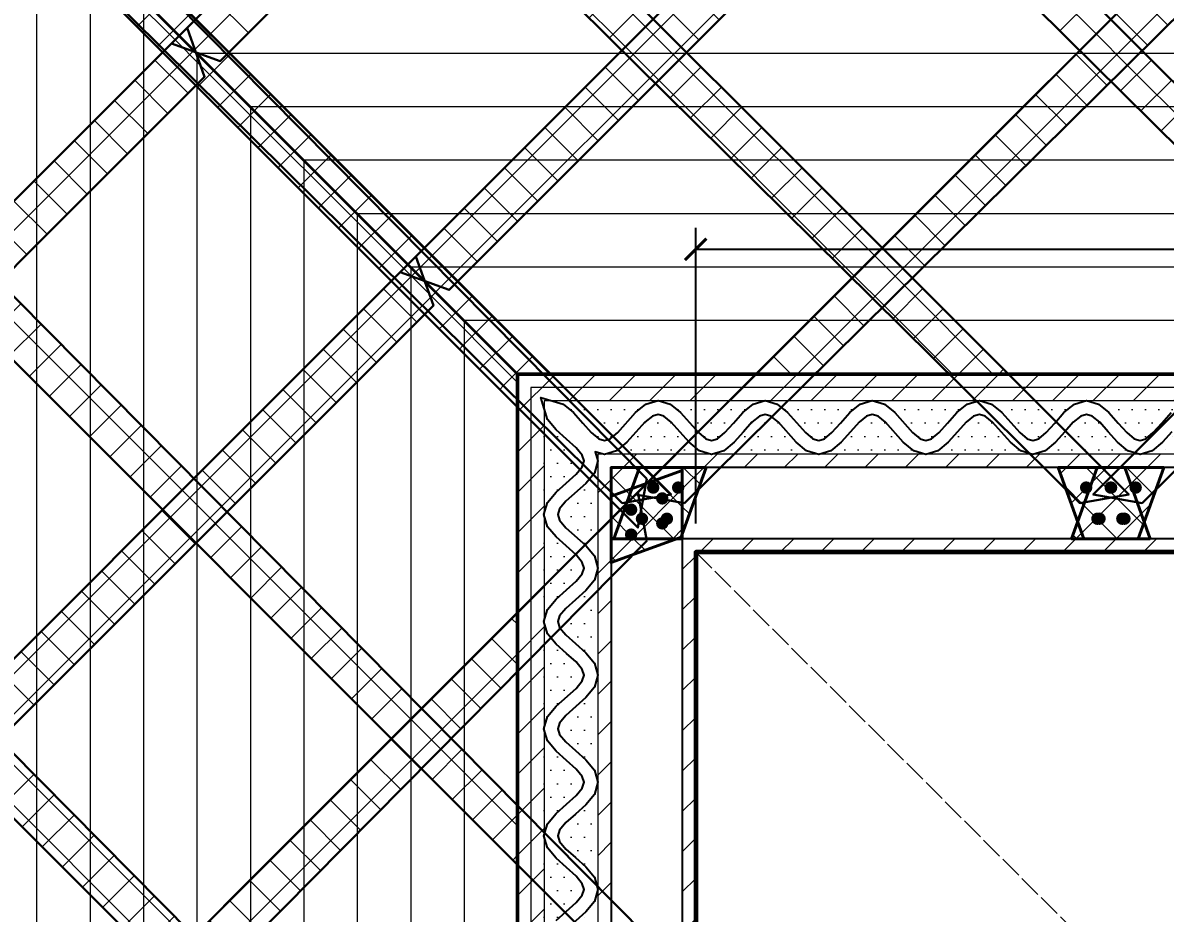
# Model space of a CAD drawing. Header units: millimetres. Extents: x -5750 to 7370, y -6735 to 6000.
# Drawn here: x -4089 to -882, y 1437 to 3936 of the extents above; entities that cross this region are included whole.
import ezdxf

# ---------------------------------------------------------------- set-up
doc = ezdxf.new("R2010")
doc.units = ezdxf.units.MM
doc.linetypes.add('DASHED', pattern=[1.524, 1.27, -0.254])
for name, color, linetype, lineweight in [('DIMS', 3, 'CONTINUOUS', 18), ('HATCH-CAST', 7, 'CONTINUOUS', 9), ('HATCH-INSULATION', 7, 'Continuous', 9), ('HATCH-PRINTED', 7, 'CONTINUOUS', 9), ('HIDDEN-AXIS', 8, 'DASHED', 18), ('LINES', 7, 'CONTINUOUS', 25), ('OUTLINE-CUT', 7, 'CONTINUOUS', 50), ('OUTLINE-FINE', 7, 'CONTINUOUS', 25), ('PRINTED-BEAD', 7, 'CONTINUOUS', 25)]:
    doc.layers.add(name, color=color, linetype=linetype, lineweight=lineweight)
doc.styles.get("Standard").update_dxf_attribs({"font": 'arial.ttf'})
doc.dimstyles.new('PYR-1-50', dxfattribs={"dimscale": 50, "dimtxt": 1.8, "dimasz": 1.2, "dimexe": 1.2, "dimexo": 0.8, "dimgap": 0.6, "dimtad": 1, "dimdec": 0, "dimtxsty": 'Standard', "dimblk": 'ARCHTICK', "dimcen": 2.5, "dimclrd": 3, "dimclre": 3, "dimclrt": 7, "dimazin": 3, "dimtfac": 1, "dimtmove": 0, "dimatfit": 3})

# ---------------------------------------------------------------- blocks, each defined once
blk = doc.blocks.new('_ARCHTICK')
at = {"color": 0, "linetype": 'BYBLOCK', "const_width": 0.15}
blk.add_lwpolyline([(-0.5, -0.5), (0.5, 0.5)], dxfattribs=at)

msp = doc.modelspace()

# ---------------------------------------------------------------- hatches: boundary and pattern name
at = {"layer": 'HATCH-CAST', "ltscale": 50}
h = msp.add_hatch(dxfattribs=at)
h.set_pattern_fill('ANSI37', scale=25.197)
h.paths.add_polyline_path([(5387.5, -5137.5), (-4887.5, -5137.5), (-4887.5, 5137.5), (5387.5, 5137.5)])
h.paths.add_polyline_path([(-4662.5, -1059.4), (-4662.5, -1509.4), (-4687.2, -1578), (-4662.5, -1602.7), (-4662.5, -2250.5), (-4687.2, -2275.2), (-4662.5, -2343.8), (-4662.5, -2793.8), (-4687.2, -2862.3), (-4662.5, -2887), (-4662.5, -3534.8), (-4687.2, -3559.5), (-4662.5, -3628.1), (-4662.5, -4078.1), (-4687.2, -4146.7), (-4662.5, -4171.4), (-4662.5, -4819.2), (-4687.2, -4843.9), (-4687.1, -4844.2), (-4731.1, -4887.8), (-4662.5, -4912.5), (-4637.8, -4981.1), (-4594.2, -4937.1), (-4593.9, -4937.2), (-4569.2, -4912.5), (-3921.4, -4912.5), (-3896.7, -4937.2), (-3828.1, -4912.5), (-3378.1, -4912.5), (-3309.5, -4937.2), (-3284.8, -4912.5), (-2637, -4912.5), (-2612.3, -4937.2), (-2543.8, -4912.5), (-2093.8, -4912.5), (-2025.2, -4937.2), (-2000.5, -4912.5), (-1352.7, -4912.5), (-1328, -4937.2), (-1259.4, -4912.5), (-809.4, -4912.5), (-740.8, -4937.2), (-716.1, -4912.5), (-68.3, -4912.5), (-43.6, -4937.2), (25, -4912.5), (475, -4912.5), (543.6, -4937.2), (568.3, -4912.5), (1216.1, -4912.5), (1240.8, -4937.2), (1309.4, -4912.5), (1759.4, -4912.5), (1828, -4937.2), (1852.7, -4912.5), (2500.5, -4912.5), (2525.2, -4937.2), (2593.8, -4912.5), (3043.8, -4912.5), (3112.3, -4937.2), (3137, -4912.5), (3784.8, -4912.5), (3809.5, -4937.2), (3878.1, -4912.5), (4328.1, -4912.5), (4396.7, -4937.2), (4421.4, -4912.5), (5069.2, -4912.5), (5093.9, -4937.2), (5094.2, -4937.1), (5137.8, -4981.1), (5162.5, -4912.5), (5231.1, -4887.8), (5187.1, -4844.2), (5187.2, -4843.9), (5162.5, -4819.2), (5162.5, -4171.4), (5187.2, -4146.7), (5162.5, -4078.1), (5162.5, -3628.1), (5187.2, -3559.5), (5162.5, -3534.8), (5162.5, -2887), (5187.2, -2862.3), (5162.5, -2793.8), (5162.5, -2343.8), (5187.2, -2275.2), (5162.5, -2250.5), (5162.5, -1602.7), (5187.2, -1578), (5162.5, -1509.4), (5162.5, -1059.4), (5187.2, -990.8), (5162.5, -966.1), (5162.5, -318.3), (5187.2, -293.6), (5162.5, -225), (5162.5, 225), (5187.2, 293.6), (5162.5, 318.3), (5162.5, 966.1), (5187.2, 990.8), (5162.5, 1059.4), (5162.5, 1509.4), (5187.2, 1578), (5162.5, 1602.7), (5162.5, 2250.5), (5187.2, 2275.2), (5162.5, 2343.8), (5162.5, 2793.8), (5187.2, 2862.3), (5162.5, 2887), (5162.5, 3534.8), (5187.2, 3559.5), (5162.5, 3628.1), (5162.5, 4078.1), (5187.2, 4146.7), (5162.5, 4171.4), (5162.5, 4819.2), (5187.2, 4843.9), (5187.1, 4844.2), (5231.1, 4887.8), (5162.5, 4912.5), (5137.8, 4981.1), (5094.2, 4937.1), (5093.9, 4937.2), (5069.2, 4912.5), (4421.4, 4912.5), (4396.7, 4937.2), (4328.1, 4912.5), (3878.1, 4912.5), (3809.5, 4937.2), (3784.8, 4912.5), (3137, 4912.5), (3112.3, 4937.2), (3043.8, 4912.5), (2593.8, 4912.5), (2525.2, 4937.2), (2500.5, 4912.5), (1852.7, 4912.5), (1828, 4937.2), (1759.4, 4912.5), (1309.4, 4912.5), (1240.8, 4937.2), (1216.1, 4912.5), (568.3, 4912.5), (543.6, 4937.2), (475, 4912.5), (25, 4912.5), (-43.6, 4937.2), (-68.3, 4912.5), (-716.1, 4912.5), (-740.8, 4937.2), (-809.4, 4912.5), (-1259.4, 4912.5), (-1328, 4937.2), (-1352.7, 4912.5), (-2000.5, 4912.5), (-2025.2, 4937.2), (-2093.8, 4912.5), (-2543.8, 4912.5), (-2612.3, 4937.2), (-2637, 4912.5), (-3284.8, 4912.5), (-3309.5, 4937.2), (-3378.1, 4912.5), (-3828.1, 4912.5), (-3896.7, 4937.2), (-3921.4, 4912.5), (-4569.2, 4912.5), (-4593.9, 4937.2), (-4594.2, 4937.1), (-4637.8, 4981.1), (-4662.5, 4912.5), (-4731.1, 4887.8), (-4687.1, 4844.2), (-4687.2, 4843.9), (-4662.5, 4819.2), (-4662.5, 4171.4), (-4687.2, 4146.7), (-4662.5, 4078.1), (-4662.5, 3628.1), (-4687.2, 3559.5), (-4662.5, 3534.8), (-4662.5, 2887), (-4687.2, 2862.3), (-4662.5, 2793.8), (-4662.5, 2343.8), (-4687.2, 2275.2), (-4662.5, 2250.5), (-4662.5, 1602.7), (-4687.2, 1578), (-4662.5, 1509.4), (-4662.5, 1059.4), (-4687.2, 990.8), (-4662.5, 966.1), (-4662.5, 318.3), (-4687.2, 293.6), (-4662.5, 225), (-4662.5, -225), (-4687.2, -293.6), (-4662.5, -318.3), (-4662.5, -966.1), (-4687.2, -990.8)])
h = msp.add_hatch(dxfattribs=at)
h.set_pattern_fill('ANSI37', scale=25.197)
h.paths.add_polyline_path([(-3603.1, 3853.1), (-3627.8, 3921.7), (-2612.3, 4937.2), (-2475.2, 4887.8), (-3534.5, 3828.4)])
h = msp.add_hatch(dxfattribs=at)
h.set_pattern_fill('ANSI37', scale=25.197)
h.paths.add_polyline_path([(-1190.8, 4887.8), (-2892.3, 3186.2), (-2960.9, 3210.9), (-2985.6, 3279.5), (-1328, 4937.2)])
h = msp.add_hatch(dxfattribs=at)
h.set_pattern_fill('ANSI37', scale=25.197)
h.paths.add_polyline_path([(93.6, 4887.8), (-1865, 2950), (-2030.8, 2950), (-43.6, 4937.2)])
h = msp.add_hatch(dxfattribs=at)
h.set_pattern_fill('ANSI37', scale=25.197)
h.paths.add_polyline_path([(-4152, 4495.3), (-3603.1, 3946.4), (-3627.8, 3921.7), (-3671.7, 3877.8), (-3690.9, 3858.6), (-4242.7, 4404.6), (-4220.6, 4426.7), (-4245.3, 4495.3), (-4176.7, 4470.6)])
h = msp.add_hatch(dxfattribs=at)
h.set_pattern_fill('ANSI37', scale=25.197)
h.paths.add_polyline_path([(-2958.3, 4404.6), (-2867.6, 4495.3), (-2318.8, 3946.4), (-2406.5, 3858.6)])
h = msp.add_hatch(dxfattribs=at)
h.set_pattern_fill('ANSI37', scale=25.197)
h.paths.add_polyline_path([(-1034.4, 3946.4), (-1122.1, 3858.6), (-1674, 4404.6), (-1583.3, 4495.3)])
h = msp.add_hatch(dxfattribs=at)
h.set_pattern_fill('ANSI37', scale=25.197)
h.paths.add_polyline_path([(-4245.3, 4402), (-4242.7, 4404.6), (-3690.9, 3858.6), (-3696.4, 3853.1)])
h = msp.add_hatch(dxfattribs=at)
h.set_pattern_fill('ANSI37', scale=25.197)
h.paths.add_polyline_path([(-3578.4, 3784.5), (-4637.8, 2725.2), (-4687.2, 2862.3), (-3627.8, 3921.7)])
h = msp.add_hatch(dxfattribs=at)
h.set_pattern_fill('ANSI37', scale=25.197)
h.paths.add_polyline_path([(-3045.3, 3219.9), (-3597.1, 3765.9), (-3578.4, 3784.5), (-3603.1, 3853.1), (-3534.5, 3828.4), (-3509.8, 3853.1), (-2960.9, 3304.2), (-2985.6, 3279.5), (-3029.5, 3235.6)])
h = msp.add_hatch(dxfattribs=at)
h.set_pattern_fill('ANSI37', scale=25.197)
h.paths.add_polyline_path([(-2312.7, 3765.9), (-2225.5, 3853.1), (-1676.6, 3304.2), (-1760.9, 3219.9)])
h = msp.add_hatch(dxfattribs=at)
h.set_pattern_fill('ANSI37', scale=25.197)
h.paths.add_polyline_path([(-392.2, 3304.2), (-476.5, 3219.9), (-1034.4, 3771.8), (-946.6, 3858.6)])
h = msp.add_hatch(dxfattribs=at)
h.set_pattern_fill('ANSI37', scale=25.197)
h.paths.add_polyline_path([(-3603.1, 3759.8), (-3597.1, 3765.9), (-3045.3, 3219.9), (-3054.2, 3210.9)])
h = msp.add_hatch(dxfattribs=at)
h.set_pattern_fill('ANSI37', scale=25.197)
h.paths.add_polyline_path([(-2936.2, 3142.3), (-4637.8, 1440.8), (-4687.2, 1578), (-2985.6, 3279.5)])
h = msp.add_hatch(dxfattribs=at)
h.set_pattern_fill('ANSI37', scale=25.197)
h.paths.add_polyline_path([(-3608.6, 2656.5), (-3696.4, 2568.8), (-4245.3, 3117.6), (-4154.6, 3208.3)])
h = msp.add_hatch(dxfattribs=at)
h.set_pattern_fill('ANSI37', scale=25.197)
h.paths.add_polyline_path([(-2936.2, 3142.3), (-2960.9, 3210.9), (-2892.3, 3186.2), (-2867.6, 3210.9), (-2606.7, 2950), (-2700, 2950), (-2700, 2878.3), (-2951.5, 3127.1)])
h = msp.add_hatch(dxfattribs=at)
h.set_pattern_fill('ANSI37', scale=25.197)
h.paths.add_polyline_path([(-1592.2, 3219.9), (-1322.3, 2950), (-1488.1, 2950), (-1676.6, 3136.4)])
h = msp.add_hatch(dxfattribs=at)
h.set_pattern_fill('ANSI37', scale=25.197)
h.paths.add_polyline_path([(-2951.5, 3127.1), (-2700, 2878.3), (-2700, 2856.7), (-2960.9, 3117.6)])
h = msp.add_hatch(dxfattribs=at)
h.set_pattern_fill('ANSI37', scale=25.197)
h.paths.add_polyline_path([(-2437.5, 2687.5), (-2237.5, 2687.5), (-2237.5, 2487.5), (-2437.5, 2487.5)])
h = msp.add_hatch(dxfattribs=at)
h.set_pattern_fill('ANSI37', scale=25.197)
h.paths.add_polyline_path([(-2237.5, 2687.5), (-2170.7, 2687.5), (-2237.5, 2502), (-2237.5, 2679.3)])
h = msp.add_hatch(dxfattribs=at)
h.set_pattern_fill('ANSI37', scale=25.197)
h.paths.add_polyline_path([(-1072.9, 2687.5), (-1127.7, 2535.4), (-1182.4, 2687.5)])
h = msp.add_hatch(dxfattribs=at)
h.set_pattern_fill('ANSI37', scale=25.197)
h.paths.add_polyline_path([(-886.3, 2687.5), (-958.3, 2487.5), (-1144.9, 2487.5), (-1072.9, 2687.5)])
h = msp.add_hatch(dxfattribs=at)
h.set_pattern_fill('ANSI37', scale=25.197)
h.paths.add_polyline_path([(-2969.9, 2010.9), (-3054.2, 1926.6), (-3603.1, 2475.5), (-3515.9, 2562.7)])
h = msp.add_hatch(dxfattribs=at)
h.set_pattern_fill('ANSI37', scale=25.197)
h.paths.add_polyline_path([(-923.8, 2487.5), (-958.3, 2487.5), (-941.1, 2535.4)])
h = msp.add_hatch(dxfattribs=at)
h.set_pattern_fill('ANSI37', scale=25.197)
h.paths.add_polyline_path([(-2252, 2487.5), (-2437.5, 2420.7), (-2437.5, 2487.5)])
h = msp.add_hatch(dxfattribs=at)
h.set_pattern_fill('ANSI37', scale=25.197)
h.paths.add_polyline_path([(-2700, 2115), (-4637.8, 156.4), (-4687.2, 293.6), (-2700, 2280.8)])
h = msp.add_hatch(dxfattribs=at)
h.set_pattern_fill('ANSI37', scale=25.197)
h.paths.add_polyline_path([(-3608.6, 1372.1), (-3696.4, 1284.4), (-4245.3, 1833.3), (-4154.6, 1924)])
h = msp.add_hatch(dxfattribs=at)
h.set_pattern_fill('ANSI37', scale=25.197)
h.paths.add_polyline_path([(-2886.4, 1926.6), (-2700, 1738.1), (-2700, 1572.3), (-2969.9, 1842.2)])
at = {"layer": 'HATCH-INSULATION', "ltscale": 50}
h = msp.add_hatch(dxfattribs=at)
h.set_pattern_fill('DOTS', scale=23.622)
h.paths.add_polyline_path([(-2308.4, 2875), (-2339.6, 2865.6), (-2368.7, 2841.7), (-2418.8, 2785.4), (-2439.9, 2768.2), (-2455.9, 2763.3), (-2472, 2768.2), (-2493, 2785.4), (-2517.1, 2812.5), (-2543.1, 2841.7), (-2572.2, 2865.6), (-2603.5, 2875)])
h = msp.add_hatch(dxfattribs=at)
h.set_pattern_fill('DOTS', scale=23.622)
h.paths.add_polyline_path([(-2007.7, 2875), (-2039, 2865.6), (-2068.1, 2841.7), (-2094.1, 2812.5), (-2118.2, 2785.4), (-2139.2, 2768.2), (-2155.3, 2763.3), (-2171.3, 2768.2), (-2192.3, 2785.4), (-2242.5, 2841.7), (-2271.5, 2865.6), (-2302.8, 2875)])
h = msp.add_hatch(dxfattribs=at)
h.set_pattern_fill('DOTS', scale=23.622)
h.paths.add_polyline_path([(-1707, 2875), (-1738.3, 2865.6), (-1767.4, 2841.7), (-1793.4, 2812.5), (-1817.5, 2785.4), (-1838.6, 2768.2), (-1854.6, 2763.3), (-1870.7, 2768.2), (-1891.7, 2785.4), (-1941.8, 2841.7), (-1970.9, 2865.6), (-2002.2, 2875)])
h = msp.add_hatch(dxfattribs=at)
h.set_pattern_fill('DOTS', scale=23.622)
h.paths.add_polyline_path([(-1406.4, 2875), (-1437.7, 2865.6), (-1466.8, 2841.7), (-1492.8, 2812.5), (-1516.9, 2785.4), (-1537.9, 2768.2), (-1553.9, 2763.3), (-1570, 2768.2), (-1591, 2785.4), (-1641.1, 2841.7), (-1670.2, 2865.6), (-1701.5, 2875)])
h = msp.add_hatch(dxfattribs=at)
h.set_pattern_fill('DOTS', scale=23.622)
h.paths.add_polyline_path([(-1105.7, 2875), (-1137, 2865.6), (-1166.1, 2841.7), (-1192.1, 2812.5), (-1216.2, 2785.4), (-1237.2, 2768.2), (-1253.3, 2763.3), (-1269.3, 2768.2), (-1290.4, 2785.4), (-1340.5, 2841.7), (-1369.6, 2865.6), (-1400.9, 2875)])
h = msp.add_hatch(dxfattribs=at)
h.set_pattern_fill('DOTS', scale=23.622)
h.paths.add_polyline_path([(-1039.8, 2841.7), (-1068.9, 2865.6), (-1100.2, 2875), (-805.1, 2875), (-836.4, 2865.6), (-865.4, 2841.7), (-891.5, 2812.5), (-915.6, 2785.4), (-936.6, 2768.2), (-952.6, 2763.3), (-968.7, 2768.2), (-989.7, 2785.4), (-1013.8, 2812.5)])
h = msp.add_hatch(dxfattribs=at)
h.set_pattern_fill('DOTS', scale=23.622)
h.paths.add_polyline_path([(-2625, 2853.5), (-2615.6, 2822.2), (-2591.7, 2793.1), (-2562.5, 2767.1), (-2535.4, 2743), (-2518.2, 2722), (-2513.3, 2705.9), (-2518.2, 2689.9), (-2535.4, 2668.8), (-2591.7, 2618.7), (-2615.6, 2589.6), (-2625, 2558.4)])
h = msp.add_hatch(dxfattribs=at)
h.set_pattern_fill('DOTS', scale=23.622)
h.paths.add_polyline_path([(-2342.7, 2814.6), (-2321.6, 2831.8), (-2305.6, 2836.7), (-2289.5, 2831.8), (-2268.5, 2814.6), (-2218.4, 2758.3), (-2189.3, 2734.4), (-2158, 2725), (-2453.2, 2725), (-2421.9, 2734.4), (-2392.8, 2758.3)])
h = msp.add_hatch(dxfattribs=at)
h.set_pattern_fill('DOTS', scale=23.622)
h.paths.add_polyline_path([(-2152.5, 2725), (-2121.2, 2734.4), (-2092.1, 2758.3), (-2066.1, 2787.5), (-2042, 2814.6), (-2021, 2831.8), (-2004.9, 2836.7), (-1988.9, 2831.8), (-1967.9, 2814.6), (-1917.7, 2758.3), (-1888.7, 2734.4), (-1857.4, 2725)])
h = msp.add_hatch(dxfattribs=at)
h.set_pattern_fill('DOTS', scale=23.622)
h.paths.add_polyline_path([(-1851.8, 2725), (-1820.6, 2734.4), (-1791.5, 2758.3), (-1765.4, 2787.5), (-1741.4, 2814.6), (-1720.3, 2831.8), (-1704.3, 2836.7), (-1688.2, 2831.8), (-1667.2, 2814.6), (-1617.1, 2758.3), (-1588, 2734.4), (-1556.7, 2725)])
h = msp.add_hatch(dxfattribs=at)
h.set_pattern_fill('DOTS', scale=23.622)
h.paths.add_polyline_path([(-1551.2, 2725), (-1519.9, 2734.4), (-1490.8, 2758.3), (-1464.8, 2787.5), (-1440.7, 2814.6), (-1419.7, 2831.8), (-1403.6, 2836.7), (-1387.6, 2831.8), (-1366.5, 2814.6), (-1316.4, 2758.3), (-1287.3, 2734.4), (-1256, 2725)])
h = msp.add_hatch(dxfattribs=at)
h.set_pattern_fill('DOTS', scale=23.622)
h.paths.add_polyline_path([(-1015.8, 2758.3), (-986.7, 2734.4), (-955.4, 2725), (-1250.5, 2725), (-1219.2, 2734.4), (-1190.1, 2758.3), (-1164.1, 2787.5), (-1140, 2814.6), (-1119, 2831.8), (-1103, 2836.7), (-1086.9, 2831.8), (-1065.9, 2814.6), (-1041.8, 2787.5)])
h = msp.add_hatch(dxfattribs=at)
h.set_pattern_fill('DOTS', scale=23.622)
h.paths.add_polyline_path([(-715.1, 2758.3), (-686, 2734.4), (-654.7, 2725), (-949.9, 2725), (-918.6, 2734.4), (-889.5, 2758.3), (-863.5, 2787.5), (-839.4, 2814.6), (-818.4, 2831.8), (-802.3, 2836.7), (-786.2, 2831.8), (-765.2, 2814.6), (-741.1, 2787.5)])
h = msp.add_hatch(dxfattribs=at)
h.set_pattern_fill('DOTS', scale=23.622)
h.paths.add_polyline_path([(-2475, 2725), (-2475, 2708.7), (-2482, 2732), (-2458.7, 2725)])
h = msp.add_hatch(dxfattribs=at)
h.set_pattern_fill('DOTS', scale=23.622)
h.paths.add_polyline_path([(-2564.6, 2518.5), (-2581.8, 2539.5), (-2586.7, 2555.6), (-2581.8, 2571.6), (-2564.6, 2592.7), (-2508.3, 2642.8), (-2484.4, 2671.9), (-2475, 2703.2), (-2475, 2408), (-2484.4, 2439.3), (-2508.3, 2468.4)])
h = msp.add_hatch(dxfattribs=at)
h.set_pattern_fill('DOTS', scale=23.622)
h.paths.add_polyline_path([(-2625, 2552.8), (-2615.6, 2521.5), (-2591.7, 2492.5), (-2535.4, 2442.3), (-2518.2, 2421.3), (-2513.3, 2405.3), (-2518.2, 2389.2), (-2535.4, 2368.2), (-2562.5, 2344.1), (-2591.7, 2318.1), (-2615.6, 2289), (-2625, 2257.7)])
h = msp.add_hatch(dxfattribs=at)
h.set_pattern_fill('DOTS', scale=23.622)
h.paths.add_polyline_path([(-2508.3, 2342.1), (-2484.4, 2371.2), (-2475, 2402.5), (-2475, 2107.4), (-2484.4, 2138.7), (-2508.3, 2167.7), (-2537.5, 2193.8), (-2564.6, 2217.9), (-2581.8, 2238.9), (-2586.7, 2254.9), (-2581.8, 2271), (-2564.6, 2292), (-2537.5, 2316.1)])
h = msp.add_hatch(dxfattribs=at)
h.set_pattern_fill('DOTS', scale=23.622)
h.paths.add_polyline_path([(-2625, 2252.2), (-2615.6, 2220.9), (-2591.7, 2191.8), (-2562.5, 2165.8), (-2535.4, 2141.7), (-2518.2, 2120.7), (-2513.3, 2104.6), (-2518.2, 2088.6), (-2535.4, 2067.5), (-2591.7, 2017.4), (-2615.6, 1988.3), (-2625, 1957)])
h = msp.add_hatch(dxfattribs=at)
h.set_pattern_fill('DOTS', scale=23.622)
h.paths.add_polyline_path([(-2475, 1806.7), (-2484.4, 1838), (-2508.3, 1867.1), (-2537.5, 1893.1), (-2564.6, 1917.2), (-2581.8, 1938.2), (-2586.7, 1954.3), (-2581.8, 1970.3), (-2564.6, 1991.4), (-2508.3, 2041.5), (-2484.4, 2070.6), (-2475, 2101.8)])
h = msp.add_hatch(dxfattribs=at)
h.set_pattern_fill('DOTS', scale=23.622)
h.paths.add_polyline_path([(-2591.7, 1716.8), (-2615.6, 1687.7), (-2625, 1656.4), (-2625, 1951.5), (-2615.6, 1920.2), (-2591.7, 1891.1), (-2562.5, 1865.1), (-2535.4, 1841), (-2518.2, 1820), (-2513.3, 1803.9), (-2518.2, 1787.9), (-2535.4, 1766.9), (-2562.5, 1742.8)])
h = msp.add_hatch(dxfattribs=at)
h.set_pattern_fill('DOTS', scale=23.622)
h.paths.add_polyline_path([(-2508.3, 1740.8), (-2484.4, 1769.9), (-2475, 1801.2), (-2475, 1506), (-2484.4, 1537.3), (-2508.3, 1566.4), (-2537.5, 1592.5), (-2564.6, 1616.5), (-2581.8, 1637.6), (-2586.7, 1653.6), (-2581.8, 1669.7), (-2564.6, 1690.7), (-2537.5, 1714.8)])
h = msp.add_hatch(dxfattribs=at)
h.set_pattern_fill('DOTS', scale=23.622)
h.paths.add_polyline_path([(-2625, 1650.9), (-2615.6, 1619.6), (-2591.7, 1590.5), (-2562.5, 1564.5), (-2535.4, 1540.4), (-2518.2, 1519.3), (-2513.3, 1503.3), (-2518.2, 1487.2), (-2535.4, 1466.2), (-2591.7, 1416.1), (-2615.6, 1387), (-2625, 1355.7)])
h = msp.add_hatch(dxfattribs=at)
h.set_pattern_fill('DOTS', scale=23.622)
h.paths.add_polyline_path([(-2475, 1205.4), (-2484.4, 1236.7), (-2508.3, 1265.8), (-2537.5, 1291.8), (-2564.6, 1315.9), (-2581.8, 1336.9), (-2586.7, 1353), (-2581.8, 1369), (-2564.6, 1390), (-2508.3, 1440.1), (-2484.4, 1469.2), (-2475, 1500.5)])
at = {"layer": 'HATCH-PRINTED', "ltscale": 50}
h = msp.add_hatch(dxfattribs=at)
h.set_pattern_fill('ANSI31', scale=25.197)
h.paths.add_polyline_path([(3200, 2950), (3200, -2950), (-2700, -2950), (-2700, 2950)])
h.paths.add_polyline_path([(3125, 1049.5), (3125.8, 1052.3), (3125, 1055.1), (3125, 1350.2), (3125.8, 1353), (3125, 1355.7), (3125, 1650.9), (3125.8, 1653.6), (3125, 1656.4), (3125, 1951.5), (3125.8, 1954.3), (3125, 1957), (3125, 2252.2), (3125.8, 2254.9), (3125, 2257.7), (3125, 2552.8), (3125.8, 2555.6), (3125, 2558.4), (3125, 2853.5), (3134.3, 2884.3), (3103.5, 2875), (2808.4, 2875), (2805.6, 2875.8), (2802.8, 2875), (2507.7, 2875), (2504.9, 2875.8), (2502.2, 2875), (2207, 2875), (2204.3, 2875.8), (2201.5, 2875), (1906.4, 2875), (1903.6, 2875.8), (1900.9, 2875), (1605.7, 2875), (1603, 2875.8), (1600.2, 2875), (1305.1, 2875), (1302.3, 2875.8), (1299.5, 2875), (1004.4, 2875), (1001.6, 2875.8), (998.9, 2875), (703.7, 2875), (701, 2875.8), (698.2, 2875), (403.1, 2875), (400.3, 2875.8), (397.6, 2875), (102.4, 2875), (99.7, 2875.8), (96.9, 2875), (-198.2, 2875), (-201, 2875.8), (-203.7, 2875), (-498.9, 2875), (-501.6, 2875.8), (-504.4, 2875), (-799.5, 2875), (-802.3, 2875.8), (-805.1, 2875), (-1100.2, 2875), (-1103, 2875.8), (-1105.7, 2875), (-1400.9, 2875), (-1403.6, 2875.8), (-1406.4, 2875), (-1701.5, 2875), (-1704.3, 2875.8), (-1707, 2875), (-2002.2, 2875), (-2004.9, 2875.8), (-2007.7, 2875), (-2302.8, 2875), (-2305.6, 2875.8), (-2308.4, 2875), (-2603.5, 2875), (-2634.3, 2884.3), (-2625, 2853.5), (-2625, 2558.4), (-2625.8, 2555.6), (-2625, 2552.8), (-2625, 2257.7), (-2625.8, 2254.9), (-2625, 2252.2), (-2625, 1957), (-2625.8, 1954.3), (-2625, 1951.5), (-2625, 1656.4), (-2625.8, 1653.6), (-2625, 1650.9), (-2625, 1355.7), (-2625.8, 1353), (-2625, 1350.2), (-2625, 1055.1), (-2625.8, 1052.3), (-2625, 1049.5), (-2625, 754.4), (-2625.8, 751.6), (-2625, 748.9), (-2625, 453.7), (-2625.8, 451), (-2625, 448.2), (-2625, 153.1), (-2625.8, 150.3), (-2625, 147.6), (-2625, -147.6), (-2625.8, -150.3), (-2625, -153.1), (-2625, -448.2), (-2625.8, -451), (-2625, -453.7), (-2625, -748.9), (-2625.8, -751.6), (-2625, -754.4), (-2625, -1049.5), (-2625.8, -1052.3), (-2625, -1055.1), (-2625, -1350.2), (-2625.8, -1353), (-2625, -1355.7), (-2625, -1650.9), (-2625.8, -1653.6), (-2625, -1656.4), (-2625, -1951.5), (-2625.8, -1954.3), (-2625, -1957), (-2625, -2252.2), (-2625.8, -2254.9), (-2625, -2257.7), (-2625, -2552.8), (-2625.8, -2555.6), (-2625, -2558.4), (-2625, -2853.5), (-2634.3, -2884.3), (-2603.5, -2875), (-2308.4, -2875), (-2305.6, -2875.8), (-2302.8, -2875), (-2007.7, -2875), (-2004.9, -2875.8), (-2002.2, -2875), (-1707, -2875), (-1704.3, -2875.8), (-1701.5, -2875), (-1406.4, -2875), (-1403.6, -2875.8), (-1400.9, -2875), (-1105.7, -2875), (-1103, -2875.8), (-1100.2, -2875), (-805.1, -2875), (-802.3, -2875.8), (-799.5, -2875), (-504.4, -2875), (-501.6, -2875.8), (-498.9, -2875), (-203.7, -2875), (-201, -2875.8), (-198.2, -2875), (96.9, -2875), (99.7, -2875.8), (102.4, -2875), (397.6, -2875), (400.3, -2875.8), (403.1, -2875), (698.2, -2875), (701, -2875.8), (703.7, -2875), (998.9, -2875), (1001.6, -2875.8), (1004.4, -2875), (1299.5, -2875), (1302.3, -2875.8), (1305.1, -2875), (1600.2, -2875), (1603, -2875.8), (1605.7, -2875), (1900.9, -2875), (1903.6, -2875.8), (1906.4, -2875), (2201.5, -2875), (2204.3, -2875.8), (2207, -2875), (2502.2, -2875), (2504.9, -2875.8), (2507.7, -2875), (2802.8, -2875), (2805.6, -2875.8), (2808.4, -2875), (3103.5, -2875), (3134.3, -2884.3), (3125, -2853.5), (3125, -2558.4), (3125.8, -2555.6), (3125, -2552.8), (3125, -2257.7), (3125.8, -2254.9), (3125, -2252.2), (3125, -1957), (3125.8, -1954.3), (3125, -1951.5), (3125, -1656.4), (3125.8, -1653.6), (3125, -1650.9), (3125, -1355.7), (3125.8, -1353), (3125, -1350.2), (3125, -1055.1), (3125.8, -1052.3), (3125, -1049.5), (3125, -754.4), (3125.8, -751.6), (3125, -748.9), (3125, -453.7), (3125.8, -451), (3125, -448.2), (3125, -153.1), (3125.8, -150.3), (3125, -147.6), (3125, 147.6), (3125.8, 150.3), (3125, 153.1), (3125, 448.2), (3125.8, 451), (3125, 453.7), (3125, 748.9), (3125.8, 751.6), (3125, 754.4)])
h = msp.add_hatch(dxfattribs=at)
h.set_pattern_fill('ANSI31', scale=25.197)
h.paths.add_polyline_path([(-649.2, -2725), (-652, -2724.2), (-654.7, -2725), (-949.9, -2725), (-952.6, -2724.2), (-955.4, -2725), (-1250.5, -2725), (-1253.3, -2724.2), (-1256, -2725), (-1551.2, -2725), (-1553.9, -2724.2), (-1556.7, -2725), (-1851.8, -2725), (-1854.6, -2724.2), (-1857.4, -2725), (-2152.5, -2725), (-2155.3, -2724.2), (-2158, -2725), (-2453.2, -2725), (-2455.9, -2724.2), (-2458.7, -2725), (-2475, -2725), (-2475, -2708.7), (-2474.2, -2705.9), (-2475, -2703.2), (-2475, -2408), (-2474.2, -2405.3), (-2475, -2402.5), (-2475, -2107.4), (-2474.2, -2104.6), (-2475, -2101.8), (-2475, -1806.7), (-2474.2, -1803.9), (-2475, -1801.2), (-2475, -1506), (-2474.2, -1503.3), (-2475, -1500.5), (-2475, -1205.4), (-2474.2, -1202.6), (-2475, -1199.9), (-2475, -904.7), (-2474.2, -902), (-2475, -899.2), (-2475, -604.1), (-2474.2, -601.3), (-2475, -598.6), (-2475, -303.4), (-2474.2, -300.7), (-2475, -297.9), (-2475, -2.8), (-2474.2, 0), (-2475, 2.8), (-2475, 297.9), (-2474.2, 300.7), (-2475, 303.4), (-2475, 598.6), (-2474.2, 601.3), (-2475, 604.1), (-2475, 899.2), (-2474.2, 902), (-2475, 904.7), (-2475, 1199.9), (-2474.2, 1202.6), (-2475, 1205.4), (-2475, 1500.5), (-2474.2, 1503.3), (-2475, 1506), (-2475, 1801.2), (-2474.2, 1803.9), (-2475, 1806.7), (-2475, 2101.8), (-2474.2, 2104.6), (-2475, 2107.4), (-2475, 2402.5), (-2474.2, 2405.3), (-2475, 2408), (-2475, 2703.2), (-2474.2, 2705.9), (-2475, 2708.7), (-2475, 2725), (-2458.7, 2725), (-2455.9, 2724.2), (-2453.2, 2725), (-2158, 2725), (-2155.3, 2724.2), (-2152.5, 2725), (-1857.4, 2725), (-1854.6, 2724.2), (-1851.8, 2725), (-1556.7, 2725), (-1553.9, 2724.2), (-1551.2, 2725), (-1256, 2725), (-1253.3, 2724.2), (-1250.5, 2725), (-955.4, 2725), (-952.6, 2724.2), (-949.9, 2725), (-654.7, 2725), (-652, 2724.2), (-649.2, 2725), (-354.1, 2725), (-351.3, 2724.2), (-348.6, 2725), (-53.4, 2725), (-50.7, 2724.2), (-47.9, 2725), (247.2, 2725), (250, 2724.2), (252.8, 2725), (547.9, 2725), (550.7, 2724.2), (553.4, 2725), (848.6, 2725), (851.3, 2724.2), (854.1, 2725), (1149.2, 2725), (1152, 2724.2), (1154.7, 2725), (1449.9, 2725), (1452.6, 2724.2), (1455.4, 2725), (1750.5, 2725), (1753.3, 2724.2), (1756, 2725), (2051.2, 2725), (2053.9, 2724.2), (2056.7, 2725), (2351.8, 2725), (2354.6, 2724.2), (2357.4, 2725), (2652.5, 2725), (2655.3, 2724.2), (2658, 2725), (2953.2, 2725), (2955.9, 2724.2), (2958.7, 2725), (2975, 2725), (2975, 2708.7), (2974.2, 2705.9), (2975, 2703.2), (2975, 2408), (2974.2, 2405.3), (2975, 2402.5), (2975, 2107.4), (2974.2, 2104.6), (2975, 2101.8), (2975, 1806.7), (2974.2, 1803.9), (2975, 1801.2), (2975, 1506), (2974.2, 1503.3), (2975, 1500.5), (2975, 1205.4), (2974.2, 1202.6), (2975, 1199.9), (2975, 904.7), (2974.2, 902), (2975, 899.2), (2975, 604.1), (2974.2, 601.3), (2975, 598.6), (2975, 303.4), (2974.2, 300.7), (2975, 297.9), (2975, 2.8), (2974.2, 0), (2975, -2.8), (2975, -297.9), (2974.2, -300.7), (2975, -303.4), (2975, -598.6), (2974.2, -601.3), (2975, -604.1), (2975, -899.2), (2974.2, -902), (2975, -904.7), (2975, -1199.9), (2974.2, -1202.6), (2975, -1205.4), (2975, -1500.5), (2974.2, -1503.3), (2975, -1506), (2975, -1801.2), (2974.2, -1803.9), (2975, -1806.7), (2975, -2101.8), (2974.2, -2104.6), (2975, -2107.4), (2975, -2402.5), (2974.2, -2405.3), (2975, -2408), (2975, -2703.2), (2974.2, -2705.9), (2975, -2708.7), (2975, -2725), (2958.7, -2725), (2955.9, -2724.2), (2953.2, -2725), (2658, -2725), (2655.3, -2724.2), (2652.5, -2725), (2357.4, -2725), (2354.6, -2724.2), (2351.8, -2725), (2056.7, -2725), (2053.9, -2724.2), (2051.2, -2725), (1756, -2725), (1753.3, -2724.2), (1750.5, -2725), (1455.4, -2725), (1452.6, -2724.2), (1449.9, -2725), (1154.7, -2725), (1152, -2724.2), (1149.2, -2725), (854.1, -2725), (851.3, -2724.2), (848.6, -2725), (553.4, -2725), (550.7, -2724.2), (547.9, -2725), (252.8, -2725), (250, -2724.2), (247.2, -2725), (-47.9, -2725), (-50.7, -2724.2), (-53.4, -2725), (-348.6, -2725), (-351.3, -2724.2), (-354.1, -2725)])
h.paths.add_polyline_path([(288.5, 2687.5), (211.5, 2687.5), (102, 2687.5), (-886.3, 2687.5), (-995.8, 2687.5), (-1072.9, 2687.5), (-1182.4, 2687.5), (-2170.7, 2687.5), (-2237.5, 2687.5), (-2357.3, 2687.5), (-2437.5, 2687.5), (-2437.5, 2607.3), (-2437.5, 2487.5), (-2437.5, 2420.7), (-2437.5, 1432.4), (-2437.5, 1322.9), (-2437.5, 1245.8), (-2437.5, 1136.3), (-2437.5, 148), (-2437.5, 38.5), (-2437.5, -38.5), (-2437.5, -148), (-2437.5, -1136.3), (-2437.5, -1245.8), (-2437.5, -1322.9), (-2437.5, -1432.4), (-2437.5, -2420.7), (-2437.5, -2487.5), (-2437.5, -2607.3), (-2437.5, -2687.5), (-2357.3, -2687.5), (-2237.5, -2687.5), (-2170.7, -2687.5), (-1182.4, -2687.5), (-1072.9, -2687.5), (-995.8, -2687.5), (-886.3, -2687.5), (102, -2687.5), (211.5, -2687.5), (288.5, -2687.5), (398, -2687.5), (1386.3, -2687.5), (1495.8, -2687.5), (1572.9, -2687.5), (1682.4, -2687.5), (2670.7, -2687.5), (2737.5, -2687.5), (2857.3, -2687.5), (2937.5, -2687.5), (2937.5, -2607.3), (2937.5, -2487.5), (2937.5, -2420.7), (2937.5, -1432.4), (2937.5, -1322.9), (2937.5, -1245.8), (2937.5, -1136.3), (2937.5, -148), (2937.5, -38.5), (2937.5, 38.5), (2937.5, 148), (2937.5, 1136.3), (2937.5, 1245.8), (2937.5, 1322.9), (2937.5, 1432.4), (2937.5, 2420.7), (2937.5, 2487.5), (2937.5, 2607.3), (2937.5, 2687.5), (2857.3, 2687.5), (2737.5, 2687.5), (2670.7, 2687.5), (1682.4, 2687.5), (1572.9, 2687.5), (1495.8, 2687.5), (1386.3, 2687.5), (398, 2687.5)])
h = msp.add_hatch(dxfattribs=at)
h.set_pattern_fill('ANSI31', scale=25.197)
h.paths.add_polyline_path([(-923.8, -2487.5), (-958.3, -2487.5), (-1110.4, -2487.5), (-1144.9, -2487.5), (-2237.5, -2487.5), (-2237.5, -1394.9), (-2237.5, -1360.4), (-2237.5, -1208.3), (-2237.5, -1173.8), (-2237.5, -110.5), (-2237.5, -76), (-2237.5, 76), (-2237.5, 110.5), (-2237.5, 1173.8), (-2237.5, 1208.3), (-2237.5, 1360.4), (-2237.5, 1394.9), (-2237.5, 2487.5), (-1144.9, 2487.5), (-1110.4, 2487.5), (-958.3, 2487.5), (-923.8, 2487.5), (139.5, 2487.5), (174, 2487.5), (326, 2487.5), (360.5, 2487.5), (1423.8, 2487.5), (1458.3, 2487.5), (1610.4, 2487.5), (1644.9, 2487.5), (2737.5, 2487.5), (2737.5, 1394.9), (2737.5, 1360.4), (2737.5, 1208.3), (2737.5, 1173.8), (2737.5, 110.5), (2737.5, 76), (2737.5, -76), (2737.5, -110.5), (2737.5, -1173.8), (2737.5, -1208.3), (2737.5, -1360.4), (2737.5, -1394.9), (2737.5, -2487.5), (1644.9, -2487.5), (1610.4, -2487.5), (1458.3, -2487.5), (1423.8, -2487.5), (360.5, -2487.5), (326, -2487.5), (174, -2487.5), (139.5, -2487.5)])
h.paths.add_polyline_path([(2700, 2450), (-2200, 2450), (-2200, -2450), (2700, -2450)])
at = {"layer": 'LINES', "ltscale": 50}
h = msp.add_hatch(color=7, dxfattribs=at)
h.dxf.hatch_style = 1
edge = h.paths.add_edge_path()
edge.add_arc((-2319.2, 2631.2), 17.5, 0, 360)
h = msp.add_hatch(color=7, dxfattribs=at)
h.dxf.hatch_style = 1
edge = h.paths.add_edge_path()
edge.add_arc((-2249.2, 2631.2), 17.5, 0, 360)
h = msp.add_hatch(color=7, dxfattribs=at)
h.dxf.hatch_style = 1
edge = h.paths.add_edge_path()
edge.add_arc((-1103.9, 2631.2), 17.5, 0, 360)
h = msp.add_hatch(color=7, dxfattribs=at)
h.dxf.hatch_style = 1
edge = h.paths.add_edge_path()
edge.add_arc((-1034.9, 2631.2), 17.5, 0, 360)
h = msp.add_hatch(color=7, dxfattribs=at)
h.dxf.hatch_style = 1
edge = h.paths.add_edge_path()
edge.add_arc((-1033.9, 2631.2), 17.5, 0, 360)
h = msp.add_hatch(color=7, dxfattribs=at)
h.dxf.hatch_style = 1
edge = h.paths.add_edge_path()
edge.add_arc((-964.9, 2631.2), 17.5, 0, 360)
h = msp.add_hatch(color=7, dxfattribs=at)
h.dxf.hatch_style = 1
edge = h.paths.add_edge_path()
edge.add_arc((-2293.8, 2600.8), 17.5, 0, 360)
h = msp.add_hatch(color=7, dxfattribs=at)
h.dxf.hatch_style = 1
edge = h.paths.add_edge_path()
edge.add_arc((-2381.2, 2569.2), 17.5, 0, 360)
h = msp.add_hatch(color=7, dxfattribs=at)
h.dxf.hatch_style = 1
edge = h.paths.add_edge_path()
edge.add_arc((-2350.8, 2543.8), 17.5, 0, 360)
h = msp.add_hatch(color=7, dxfattribs=at)
h.dxf.hatch_style = 1
edge = h.paths.add_edge_path()
edge.add_arc((-2293.8, 2530.8), 17.5, 0, 360)
h = msp.add_hatch(color=7, dxfattribs=at)
h.dxf.hatch_style = 1
edge = h.paths.add_edge_path()
edge.add_arc((-2280.8, 2543.8), 17.5, 0, 360)
h = msp.add_hatch(color=7, dxfattribs=at)
h.dxf.hatch_style = 1
edge = h.paths.add_edge_path()
edge.add_arc((-1072.4, 2543.8), 17.5, 0, 360)
h = msp.add_hatch(color=7, dxfattribs=at)
h.dxf.hatch_style = 1
edge = h.paths.add_edge_path()
edge.add_arc((-1066.4, 2543.8), 17.5, 0, 360)
h = msp.add_hatch(color=7, dxfattribs=at)
h.dxf.hatch_style = 1
edge = h.paths.add_edge_path()
edge.add_arc((-1002.4, 2543.8), 17.5, 0, 360)
h = msp.add_hatch(color=7, dxfattribs=at)
h.dxf.hatch_style = 1
edge = h.paths.add_edge_path()
edge.add_arc((-996.4, 2543.8), 17.5, 0, 360)
h = msp.add_hatch(color=7, dxfattribs=at)
h.dxf.hatch_style = 1
edge = h.paths.add_edge_path()
edge.add_arc((-2381.2, 2499.2), 17.5, 0, 360)

# ---------------------------------------------------------------- linework, layer by layer
at = {"layer": 'HIDDEN-AXIS', "linetype": 'DASHED', "lineweight": 20, "ltscale": 50}
msp.add_lwpolyline([(-2200, 2450), (-250, 500)], dxfattribs=at)
at = {"layer": 'LINES', "lineweight": 35, "ltscale": 50}
msp.add_lwpolyline([(-5250, 5500), (-2700, 2950)], dxfattribs=at)
at = {"layer": 'OUTLINE-CUT', "lineweight": 50, "ltscale": 50}
msp.add_lwpolyline([(-2700, -2950), (3200, -2950), (3200, 2950), (-2700, 2950)], close=True, dxfattribs=at)
at = {"layer": 'OUTLINE-CUT', "lineweight": 40, "ltscale": 50}
for points in [[(-2237.5, 2487.5), (-2437.5, 2487.5), (-2437.5, 2687.5), (-2237.5, 2687.5)], [(-2237.5, 2679.3), (-2437.5, 2607.3), (-2437.5, 2420.7), (-2237.5, 2492.7)], [(-2242.7, 2487.5), (-2170.7, 2687.5), (-2357.3, 2687.5), (-2429.3, 2487.5)], [(-923.8, 2487.5), (-995.8, 2687.5), (-1182.4, 2687.5), (-1110.4, 2487.5)], [(-958.3, 2487.5), (-886.3, 2687.5), (-1072.9, 2687.5), (-1144.9, 2487.5)]]:
    msp.add_lwpolyline(points, close=True, dxfattribs=at)
at = {"layer": 'OUTLINE-CUT', "lineweight": 60, "ltscale": 50}
msp.add_lwpolyline([(-2200, -2450), (2700, -2450), (2700, 2450), (-2200, 2450)], close=True, dxfattribs=at)
at = {"layer": 'OUTLINE-FINE', "lineweight": 30, "ltscale": 50}
for points in [[(-4637.8, 4981.1), (-2337.5, 2656.1), (-2362.2, 2518.9), (-4687.2, 4843.9)], [(-4593.9, 4937.2), (-2268.9, 2612.2), (-2406.1, 2587.5), (-4731.1, 4887.8)], [(-2475.2, 4887.8), (-3534.5, 3828.4), (-3671.7, 3877.8), (-2612.3, 4937.2)], [(-3309.5, 4937.2), (-984.5, 2612.2), (-1121.7, 2587.5), (-3446.7, 4887.8)], [(-1190.8, 4887.8), (-2892.3, 3186.2), (-3029.5, 3235.6), (-1328, 4937.2)], [(93.6, 4887.8), (-2231.4, 2587.5), (-2368.6, 2612.2), (-43.6, 4937.2)], [(-2025.2, 4937.2), (299.8, 2612.2), (162.7, 2587.5), (-2162.3, 4887.8)], [(1378, 4887.8), (-947, 2587.5), (-1084.2, 2612.2), (1240.8, 4937.2)], [(-4687.2, 2862.3), (-3627.8, 3921.7), (-3578.4, 3784.5), (-4637.8, 2725.2)], [(-4637.8, 3696.7), (-2337.5, 1371.7), (-2362.2, 1234.5), (-4687.2, 3559.5)], [(-4687.2, 1578), (-2985.6, 3279.5), (-2936.2, 3142.3), (-4637.8, 1440.8)], [(-4687.2, 293.6), (-2362.2, 2618.6), (-2337.5, 2481.4), (-4637.8, 156.4)], [(-4637.8, 2412.3), (-2337.5, 87.3), (-2362.2, -49.8), (-4687.2, 2275.2)]]:
    msp.add_lwpolyline(points, close=True, dxfattribs=at)
at = {"layer": 'OUTLINE-FINE', "lineweight": 0, "ltscale": 50}
for points in [[(-4050, -4300), (4550, -4300), (4550, 4300), (-4050, 4300)], [(-3900, -4150), (4400, -4150), (4400, 4150), (-3900, 4150)], [(-3750, -4000), (4250, -4000), (4250, 4000), (-3750, 4000)], [(-3600, -3850), (4100, -3850), (4100, 3850), (-3600, 3850)], [(-3450, -3700), (3950, -3700), (3950, 3700), (-3450, 3700)], [(-3300, -3550), (3800, -3550), (3800, 3550), (-3300, 3550)], [(-3150, -3400), (3650, -3400), (3650, 3400), (-3150, 3400)], [(-3000, -3250), (3500, -3250), (3500, 3250), (-3000, 3250)], [(-2850, -3100), (3350, -3100), (3350, 3100), (-2850, 3100)]]:
    msp.add_lwpolyline(points, close=True, dxfattribs=at)
at = {"layer": 'OUTLINE-FINE', "lineweight": 9, "ltscale": 50}
msp.add_lwpolyline([(-2662.5, -2912.5), (3162.5, -2912.5), (3162.5, 2912.5), (-2662.5, 2912.5)], close=True, dxfattribs=at)
at = {"layer": 'OUTLINE-FINE', "lineweight": 20, "ltscale": 50}
for points in [[(-2625, -2875), (3125, -2875), (3125, 2875), (-2625, 2875)], [(-2475, -2725), (2975, -2725), (2975, 2725), (-2475, 2725)]]:
    msp.add_lwpolyline(points, close=True, dxfattribs=at)
at = {"layer": 'OUTLINE-FINE', "lineweight": 25, "ltscale": 50}
for points in [[(-2437.5, -2687.5), (2937.5, -2687.5), (2937.5, 2687.5), (-2437.5, 2687.5)], [(-2237.5, -2487.5), (2737.5, -2487.5), (2737.5, 2487.5), (-2237.5, 2487.5)]]:
    msp.add_lwpolyline(points, close=True, dxfattribs=at)
at = {"layer": 'PRINTED-BEAD', "lineweight": 25, "ltscale": 50}
for points in [[(-2591.7, 1416.1), (-2535.4, 1466.2), (-2518.2, 1487.2), (-2513.3, 1503.3), (-2518.2, 1519.3), (-2535.4, 1540.4), (-2562.5, 1564.5), (-2591.7, 1590.5), (-2615.6, 1619.6), (-2625.8, 1653.6), (-2615.6, 1687.7), (-2591.7, 1716.8), (-2562.5, 1742.8), (-2535.4, 1766.9), (-2518.2, 1787.9), (-2513.3, 1803.9), (-2518.2, 1820), (-2535.4, 1841), (-2562.5, 1865.1), (-2591.7, 1891.1), (-2615.6, 1920.2), (-2625.8, 1954.3), (-2615.6, 1988.3), (-2591.7, 2017.4), (-2535.4, 2067.5), (-2518.2, 2088.6), (-2513.3, 2104.6), (-2518.2, 2120.7), (-2535.4, 2141.7), (-2562.5, 2165.8), (-2591.7, 2191.8), (-2615.6, 2220.9), (-2625.8, 2254.9), (-2615.6, 2289), (-2591.7, 2318.1), (-2562.5, 2344.1), (-2535.4, 2368.2), (-2518.2, 2389.2), (-2513.3, 2405.3), (-2518.2, 2421.3), (-2535.4, 2442.3), (-2591.7, 2492.5), (-2615.6, 2521.5), (-2625.8, 2555.6), (-2615.6, 2589.6), (-2591.7, 2618.7), (-2535.4, 2668.8), (-2518.2, 2689.9), (-2513.3, 2705.9), (-2518.2, 2722), (-2535.4, 2743), (-2562.5, 2767.1), (-2591.7, 2793.1), (-2615.6, 2822.2), (-2634.3, 2884.3), (-2572.2, 2865.6), (-2543.1, 2841.7), (-2517.1, 2812.5), (-2493, 2785.4), (-2472, 2768.2), (-2455.9, 2763.3), (-2439.9, 2768.2), (-2418.8, 2785.4), (-2368.7, 2841.7), (-2339.6, 2865.6), (-2305.6, 2875.8), (-2271.5, 2865.6), (-2242.5, 2841.7), (-2192.3, 2785.4), (-2171.3, 2768.2), (-2155.3, 2763.3), (-2139.2, 2768.2), (-2118.2, 2785.4), (-2094.1, 2812.5), (-2068.1, 2841.7), (-2039, 2865.6), (-2004.9, 2875.8), (-1970.9, 2865.6), (-1941.8, 2841.7), (-1891.7, 2785.4), (-1870.7, 2768.2), (-1854.6, 2763.3), (-1838.6, 2768.2), (-1817.5, 2785.4), (-1793.4, 2812.5), (-1767.4, 2841.7), (-1738.3, 2865.6), (-1704.3, 2875.8), (-1670.2, 2865.6), (-1641.1, 2841.7), (-1591, 2785.4), (-1570, 2768.2), (-1553.9, 2763.3), (-1537.9, 2768.2), (-1516.9, 2785.4), (-1492.8, 2812.5), (-1466.8, 2841.7), (-1437.7, 2865.6), (-1403.6, 2875.8), (-1369.6, 2865.6), (-1340.5, 2841.7), (-1290.4, 2785.4), (-1269.3, 2768.2), (-1253.3, 2763.3), (-1237.2, 2768.2), (-1216.2, 2785.4), (-1192.1, 2812.5), (-1166.1, 2841.7), (-1137, 2865.6), (-1103, 2875.8), (-1068.9, 2865.6), (-1039.8, 2841.7), (-1013.8, 2812.5), (-989.7, 2785.4), (-968.7, 2768.2), (-952.6, 2763.3), (-936.6, 2768.2), (-915.6, 2785.4), (-891.5, 2812.5), (-865.4, 2841.7)], [(-863.5, 2787.5), (-889.5, 2758.3), (-918.6, 2734.4), (-952.6, 2724.2), (-986.7, 2734.4), (-1015.8, 2758.3), (-1041.8, 2787.5), (-1065.9, 2814.6), (-1086.9, 2831.8), (-1103, 2836.7), (-1119, 2831.8), (-1140, 2814.6), (-1164.1, 2787.5), (-1190.1, 2758.3), (-1219.2, 2734.4), (-1253.3, 2724.2), (-1287.3, 2734.4), (-1316.4, 2758.3), (-1366.5, 2814.6), (-1387.6, 2831.8), (-1403.6, 2836.7), (-1419.7, 2831.8), (-1440.7, 2814.6), (-1464.8, 2787.5), (-1490.8, 2758.3), (-1519.9, 2734.4), (-1553.9, 2724.2), (-1588, 2734.4), (-1617.1, 2758.3), (-1667.2, 2814.6), (-1688.2, 2831.8), (-1704.3, 2836.7), (-1720.3, 2831.8), (-1741.4, 2814.6), (-1765.4, 2787.5), (-1791.5, 2758.3), (-1820.6, 2734.4), (-1854.6, 2724.2), (-1888.7, 2734.4), (-1917.7, 2758.3), (-1967.9, 2814.6), (-1988.9, 2831.8), (-2004.9, 2836.7), (-2021, 2831.8), (-2042, 2814.6), (-2066.1, 2787.5), (-2092.1, 2758.3), (-2121.2, 2734.4), (-2155.3, 2724.2), (-2189.3, 2734.4), (-2218.4, 2758.3), (-2268.5, 2814.6), (-2289.5, 2831.8), (-2305.6, 2836.7), (-2321.6, 2831.8), (-2342.7, 2814.6), (-2392.8, 2758.3), (-2421.9, 2734.4), (-2455.9, 2724.2), (-2482, 2732), (-2474.2, 2705.9), (-2484.4, 2671.9), (-2508.3, 2642.8), (-2564.6, 2592.7), (-2581.8, 2571.6), (-2586.7, 2555.6), (-2581.8, 2539.5), (-2564.6, 2518.5), (-2508.3, 2468.4), (-2484.4, 2439.3), (-2474.2, 2405.3), (-2484.4, 2371.2), (-2508.3, 2342.1), (-2537.5, 2316.1), (-2564.6, 2292), (-2581.8, 2271), (-2586.7, 2254.9), (-2581.8, 2238.9), (-2564.6, 2217.9), (-2537.5, 2193.8), (-2508.3, 2167.7), (-2484.4, 2138.7), (-2474.2, 2104.6), (-2484.4, 2070.6), (-2508.3, 2041.5), (-2564.6, 1991.4), (-2581.8, 1970.3), (-2586.7, 1954.3), (-2581.8, 1938.2), (-2564.6, 1917.2), (-2537.5, 1893.1), (-2508.3, 1867.1), (-2484.4, 1838), (-2474.2, 1803.9), (-2484.4, 1769.9), (-2508.3, 1740.8), (-2537.5, 1714.8), (-2564.6, 1690.7), (-2581.8, 1669.7), (-2586.7, 1653.6), (-2581.8, 1637.6), (-2564.6, 1616.5), (-2537.5, 1592.5), (-2508.3, 1566.4), (-2484.4, 1537.3), (-2474.2, 1503.3), (-2484.4, 1469.2), (-2508.3, 1440.1), (-2564.6, 1390)]]:
    msp.add_lwpolyline(points, dxfattribs=at)

# ---------------------------------------------------------------- dimensions: what is measured, and where the dimension line sits
at = {"layer": 'DIMS'}
msp.add_linear_dim(base=(-2200, 3300), p1=(-2200, 2490), p2=(2700, 2490), text='<> clear at the cut', dimstyle='PYR-1-50', dxfattribs=at).render()

doc.saveas('drawing.dxf')
